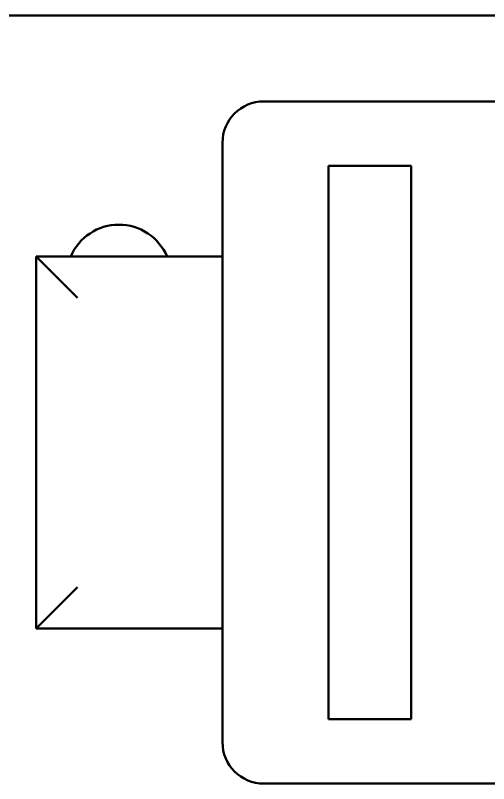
# Model space of a CAD drawing. Header units: millimetres. Extents: x 46 to 194, y 102 to 162.
# Drawn here: x 138.627 to 139.771, y 141.042 to 142.9 of the extents above; entities that cross this region are included whole.
import ezdxf

# ---------------------------------------------------------------- set-up
doc = ezdxf.new("R2010")
doc.units = ezdxf.units.MM
doc.header["$LTSCALE"] = 0.75
doc.layers.add('Visible', color=7, linetype='Continuous', lineweight=50)

msp = doc.modelspace()

# ---------------------------------------------------------------- linework, layer by layer
at = {"layer": 'Visible', "extrusion": (0, 0, -1)}
for p, q in [((168.7993, 142.8999), (127.7993, 142.8999)), ((141.728, 142.6919), (139.228, 142.6919)), ((139.128, 142.5919), (139.128, 141.1419)), ((139.5842, 142.5357), (139.3842, 142.5357)), ((139.3842, 142.5357), (139.3842, 141.1981)), ((139.5842, 141.1981), (139.5842, 142.5357)), ((138.778, 142.2169), (138.678, 142.3169)), ((139.128, 142.3169), (138.678, 142.3169)), ((138.678, 142.3169), (138.678, 141.4169)), ((138.678, 141.4169), (138.778, 141.5169)), ((138.678, 141.4169), (139.128, 141.4169)), ((139.3842, 141.1981), (139.5842, 141.1981)), ((139.228, 141.0419), (141.728, 141.0419))]:
    msp.add_line(p, q, dxfattribs=at)
for centre, radius, start, end in [((-139.228, 142.5919), 0.1, 0, 90), ((-138.8776, 142.267), 0.1267, 23.2095, 156.7905), ((-139.228, 141.1419), 0.1, 270, 0)]:
    msp.add_arc(centre, radius, start, end, dxfattribs=at)

doc.saveas('drawing.dxf')
